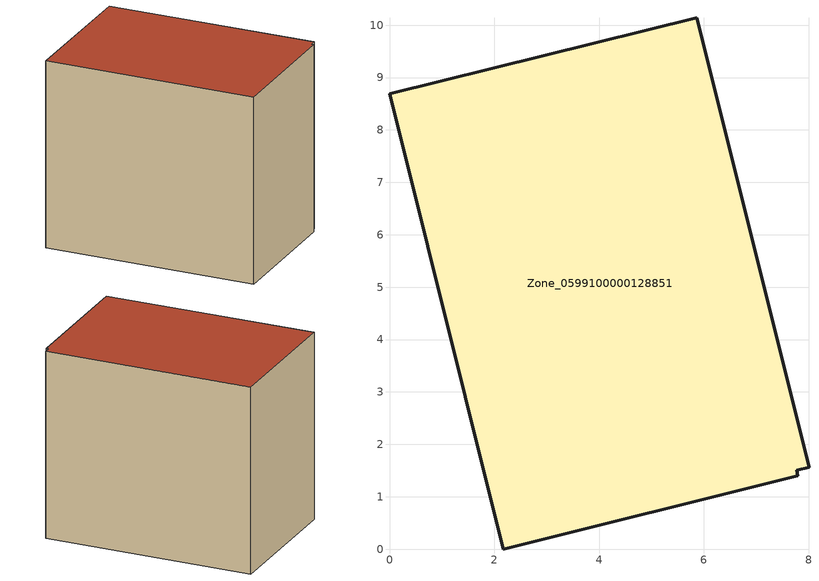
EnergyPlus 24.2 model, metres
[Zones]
Zone_0599100000128851
 floor ground (C_G): 8.01,1.56 7.77,1.51 7.79,1.41 2.17,0 0,8.69 5.86,10.14 z0
 wall outside (C_F): 8.01,1.56 5.86,10.14 0,8.69 2.17,0 7.79,1.41 7.77,1.51 8.01,1.56 z0:7.98
 roof outside (C_R): 7.77,1.51 8.01,1.56 5.86,10.14 0,8.69 2.17,0 7.79,1.41 z7.98
[BUILDING]
Pand.0599100000128851: North Axis=0; Terrain=City; Loads Convergence Tolerance Value=0.04; Temperature Convergence Tolerance Value=0.4; Solar Distribution=FullExterior; Maximum Number of Warmup Days=25; Minimum Number of Warmup Days=1
[Site:Location]
Rotterdam.The.Hague.AP_ZH_NLD Design_Conditions: Latitude=51.96; Longitude=4.45; Time Zone=1; Elevation=-4.5
[SITE:GROUNDTEMPERATURE:BUILDINGSURFACE]
18, 18, 18, 18, 18, 18, 18, 18, 18, 18, 18, 18
[MATERIAL] Thermal Absorptance=0.9; Solar Absorptance=0.7; Visible Absorptance=0.7
Name | Roughness | Thickness | Conductivity | Density | Specific Heat
G.TI.1965-1974 | MediumSmooth | 0.15 | 0.882353 | 540 | 1210
F.TI.1965-1974 | Rough | 0.3 | 0.697674 | 1920 | 840
R.TI.1965-1974 | MediumRough | 0.2 | 0.232558 | 1500 | 1000
[CONSTRUCTION]
C_G: G.TI.1965-1974
C_F: F.TI.1965-1974
C_R: R.TI.1965-1974
[ZONE]
Zone_0599100000128851: Type=1; Multiplier=1; Ceiling Height=Autocalculate; Volume=Autocalculate; Floor Area=autocalculate; Part of Total Floor Area=Yes
[ZONEINFILTRATION:DESIGNFLOWRATE]
Infil_Zone_0599100000128851: Zone or ZoneList or Space or SpaceList=Zone_0599100000128851; Schedule=AlwaysOn; Design Flow Rate Calculation Method=Flow/Area; Flow Rate per Floor Area=0.003; Constant Term Coefficient=1; Temperature Term Coefficient=0; Velocity Term Coefficient=0; Velocity Squared Term Coefficient=0
[HVACTEMPLATE:ZONE:IDEALLOADSAIRSYSTEM]
Zone_0599100000128851: Maximum Heating Supply Air Temperature=50; Minimum Cooling Supply Air Temperature=13; Maximum Heating Supply Air Humidity Ratio=0.0156; Minimum Cooling Supply Air Humidity Ratio=0.0077; Heating Limit=NoLimit; Cooling Limit=NoLimit; Dehumidification Control Type=ConstantSensibleHeatRatio; Cooling Sensible Heat Ratio=0.7; Dehumidification Setpoint=60; Humidification Control Type=None; Humidification Setpoint=30; Outdoor Air Method=None; Outdoor Air Flow Rate per Person=0.00944; Outdoor Air Flow Rate per Zone Floor Area=0; Outdoor Air Flow Rate per Zone=0; Demand Controlled Ventilation Type=None; Outdoor Air Economizer Type=NoEconomizer; Heat Recovery Type=None; Sensible Heat Recovery Effectiveness=0.7; Latent Heat Recovery Effectiveness=0.65
[ZONECONTROL:THERMOSTAT]
ThermostatControl_Zone_0599100000128851: Zone or ZoneList=Zone_0599100000128851; Control Type Schedule=DualSetpointControlType; Control 1=Thermostat_Zone_0599100000128851; Temperature Difference Between Cutout And Setpoint=0
[THERMOSTATSETPOINT:DUALSETPOINT]
Thermostat_Zone_0599100000128851: Heating Setpoint Temperature Schedule=HeatingSetpoint_Zone_0599100000128851; Cooling Setpoint Temperature Schedule=CoolingSetpoint_Zone_0599100000128851
[SCHEDULE:COMPACT]
HeatingSetpoint_Zone_0599100000128851: Through: 12/31, For: AllDays, Until: 24:00, 21
CoolingSetpoint_Zone_0599100000128851: Through: 12/31, For: AllDays, Until: 24:00, 24
DualSetpointControlType: Through: 12/31, For: AllDays, Until: 24:00, 4
AlwaysOn: Through: 12/31, For: AllDays, Until: 24:00, 1
